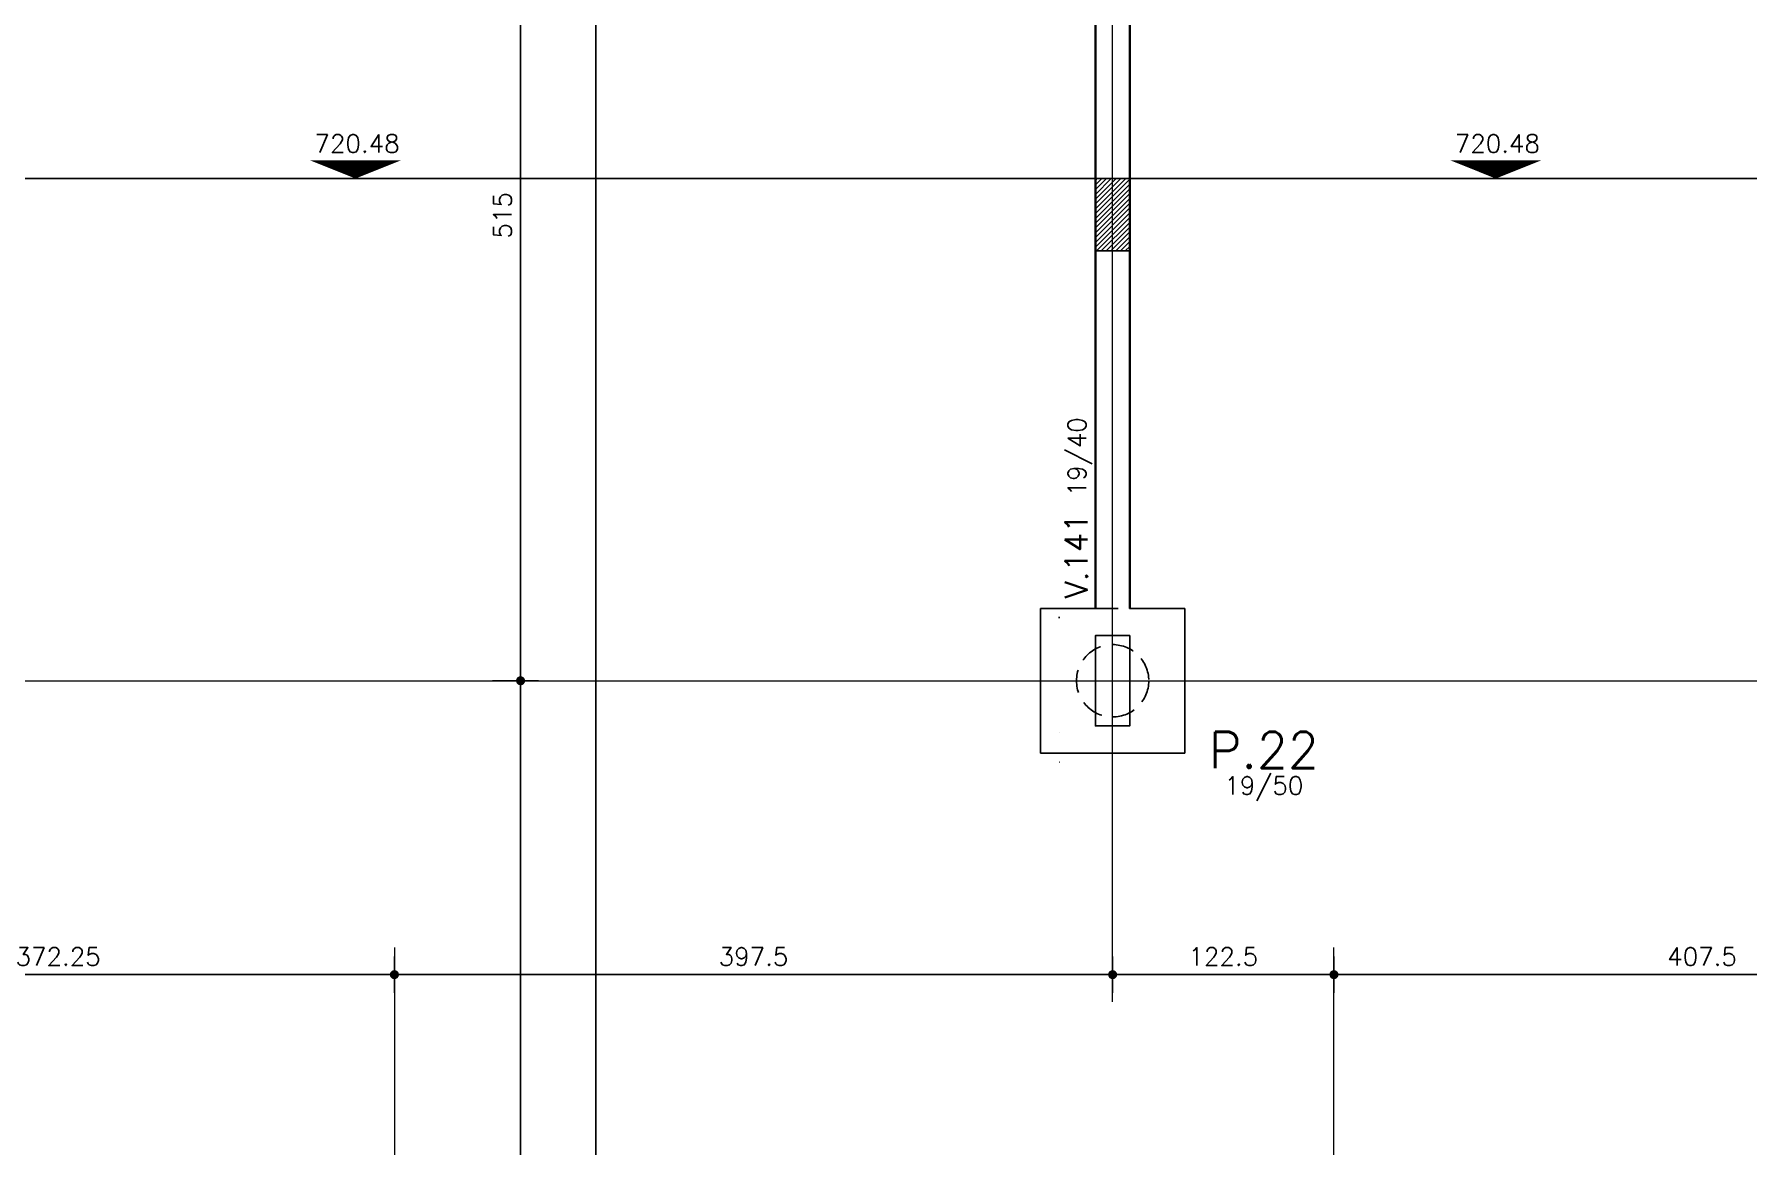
# Model space of a CAD drawing. Header units: inches. Extents: x 164 to 6104, y 4585 to 8790.
# Drawn here: x 1831 to 2779, y 7038 to 7653 of the extents above; entities that cross this region are included whole.
import ezdxf
from ezdxf.enums import TextEntityAlignment as Align

# ---------------------------------------------------------------- set-up
doc = ezdxf.new("R2010")
doc.units = ezdxf.units.IN
doc.header["$LTSCALE"] = 50
doc.header["$MEASUREMENT"] = 0
doc.linetypes.add('DOT', pattern=[6.35, 0, -6.35])
doc.linetypes.add('HIDDEN', pattern=[0.375, 0.25, -0.125])
for name, color, linetype in [('ALVENARIA', 10, 'HIDDEN'), ('BLOCOS', 3, 'Continuous'), ('CORTE-FORMA', 1, 'Continuous'), ('COTA', 6, 'Continuous'), ('EST_35Cm', 8, 'HIDDEN'), ('FO-TEXTO-VIGAS', 3, 'Continuous'), ('NIVEL', 3, 'Continuous'), ('P-N', 5, 'Continuous')]:
    doc.layers.add(name, color=color, linetype=linetype)
for name, color, linetype, lineweight in [('FO-Eixos', 150, 'Continuous', 5), ('FO-Textos dos pilares', 3, 'Continuous', 20), ('FO-Vigas', 2, 'Continuous', 30)]:
    doc.layers.add(name, color=color, linetype=linetype, lineweight=lineweight)
doc.styles.add('ROMANS', font='romans.shx')
doc.dimstyles.new('COTA_50', dxfattribs={"dimscale": 5, "dimtxt": 2, "dimasz": 1, "dimexe": 2, "dimexo": 1.5, "dimgap": 1, "dimtad": 1, "dimzin": 12, "dimdsep": 46, "dimtxsty": 'ROMANS', "dimblk1": 'COTA', "dimblk2": 'COTA', "dimsah": 1, "dimcen": -4, "dimdle": 1.5, "dimclrd": 6, "dimclre": 6, "dimclrt": 3, "dimadec": 0, "dimazin": 0, "dimtfac": 1, "dimtofl": 0, "dimtmove": 0, "dimatfit": 3, "dimldrblk": 'COTA', "dimfxl": 1, "dimtolj": 1, "dimtzin": 12, "dimarcsym": 0})

# ---------------------------------------------------------------- blocks, each defined once
blk = doc.blocks.new('COTA')
at = {"layer": 'COTA'}
for p, q in [((0, -2), (0, 2)), ((2, 0), (-2, 0))]:
    blk.add_line(p, q, dxfattribs=at)
at = {"layer": 'COTA', "const_width": 0.5}
blk.add_lwpolyline([(-0.25, 0, 1), (0.25, 0, 1)], format="xyb", close=True, dxfattribs=at)
blk = doc.blocks.new('*D103')
at = {"layer": 'COTA', "color": 6, "lineweight": -2, "transparency": 16777216}
for p, q in [((1657.74, 7133.31), (1657.74, 7122.24)), ((1662.74, 7132.24), (2024.99, 7132.24)), ((2029.99, 7133.31), (2029.99, 7122.24))]:
    blk.add_line(p, q, dxfattribs=at)
at = {"layer": 'Defpoints', "color": 0, "transparency": 16777216}
for p in [(1657.74, 7140.81), (2029.99, 7140.81), (2029.99, 7132.24)]:
    blk.add_point(p, dxfattribs=at)
at = {"layer": 'COTA', "color": 6, "lineweight": -2, "transparency": 16777216, "xscale": 5, "yscale": 5, "zscale": 5, "rotation": 180}
blk.add_blockref('COTA', (1657.74, 7132.24), dxfattribs=at)
at = {"layer": 'COTA', "color": 6, "lineweight": -2, "transparency": 16777216, "xscale": 5, "yscale": 5, "zscale": 5}
blk.add_blockref('COTA', (2029.99, 7132.24), dxfattribs=at)
at = {"layer": 'COTA', "color": 3, "transparency": 16777216, "insert": (1843.87, 7142.24), "char_height": 10, "attachment_point": 5, "style": 'ROMANS'}
blk.add_mtext('\\A1;372.25', dxfattribs=at)
blk = doc.blocks.new('*D104')
at = {"layer": 'COTA', "color": 6, "lineweight": -2, "transparency": 16777216}
for p, q in [((2029.99, 7135.76), (2029.99, 7122.24)), ((2034.99, 7132.24), (2422.49, 7132.24)), ((2427.49, 7135.76), (2427.49, 7122.24))]:
    blk.add_line(p, q, dxfattribs=at)
at = {"layer": 'Defpoints', "color": 0, "transparency": 16777216}
for p in [(2029.99, 7143.26), (2427.49, 7143.26), (2427.49, 7132.24)]:
    blk.add_point(p, dxfattribs=at)
at = {"layer": 'COTA', "color": 6, "lineweight": -2, "transparency": 16777216, "xscale": 5, "yscale": 5, "zscale": 5, "rotation": 180}
blk.add_blockref('COTA', (2029.99, 7132.24), dxfattribs=at)
at = {"layer": 'COTA', "color": 6, "lineweight": -2, "transparency": 16777216, "xscale": 5, "yscale": 5, "zscale": 5}
blk.add_blockref('COTA', (2427.49, 7132.24), dxfattribs=at)
at = {"layer": 'COTA', "color": 3, "transparency": 16777216, "insert": (2228.74, 7142.24), "char_height": 10, "attachment_point": 5, "style": 'ROMANS'}
blk.add_mtext('\\A1;397.5', dxfattribs=at)
blk = doc.blocks.new('*D161')
at = {"layer": 'COTA', "color": 6, "lineweight": -2, "transparency": 16777216}
for p, q in [((2427.49, 7131.48), (2427.49, 7122.24)), ((2432.49, 7132.24), (2544.99, 7132.24)), ((2549.99, 7131.48), (2549.99, 7122.24))]:
    blk.add_line(p, q, dxfattribs=at)
at = {"layer": 'Defpoints', "color": 0, "transparency": 16777216}
for p in [(2427.49, 7138.98), (2549.99, 7138.98), (2549.99, 7132.24)]:
    blk.add_point(p, dxfattribs=at)
at = {"layer": 'COTA', "color": 6, "lineweight": -2, "transparency": 16777216, "xscale": 5, "yscale": 5, "zscale": 5, "rotation": 180}
blk.add_blockref('COTA', (2427.49, 7132.24), dxfattribs=at)
at = {"layer": 'COTA', "color": 6, "lineweight": -2, "transparency": 16777216, "xscale": 5, "yscale": 5, "zscale": 5}
blk.add_blockref('COTA', (2549.99, 7132.24), dxfattribs=at)
at = {"layer": 'COTA', "color": 3, "transparency": 16777216, "insert": (2488.74, 7142.24), "char_height": 10, "attachment_point": 5, "style": 'ROMANS'}
blk.add_mtext('\\A1;122.5', dxfattribs=at)
blk = doc.blocks.new('*D117')
at = {"layer": 'COTA', "color": 6, "lineweight": -2, "transparency": 16777216}
for p, q in [((2084.23, 7294.84), (2109.81, 7294.84)), ((2099.81, 7289.84), (2099.81, 6664.34)), ((2084.23, 6659.34), (2109.81, 6659.34))]:
    blk.add_line(p, q, dxfattribs=at)
at = {"layer": 'Defpoints', "color": 0, "transparency": 16777216}
for p in [(2076.73, 7294.84), (2076.73, 6659.34), (2099.81, 6659.34)]:
    blk.add_point(p, dxfattribs=at)
at = {"layer": 'COTA', "color": 6, "lineweight": -2, "transparency": 16777216, "xscale": 5, "yscale": 5, "zscale": 5}
for p, rotation in [((2099.81, 7294.84), 90), ((2099.81, 6659.34), 270)]:
    blk.add_blockref('COTA', p, dxfattribs=dict(at, rotation=rotation))
at = {"layer": 'COTA', "color": 3, "transparency": 16777216, "insert": (2089.81, 6977.09), "char_height": 10, "attachment_point": 5, "rotation": 90, "style": 'ROMANS'}
blk.add_mtext('\\A1;635.5', dxfattribs=at)
blk = doc.blocks.new('*D118')
at = {"layer": 'COTA', "color": 6, "lineweight": -2, "transparency": 16777216}
for p, q in [((2088.89, 7809.84), (2109.81, 7809.84)), ((2099.81, 7299.84), (2099.81, 7804.84)), ((2088.89, 7294.84), (2109.81, 7294.84))]:
    blk.add_line(p, q, dxfattribs=at)
at = {"layer": 'Defpoints', "color": 0, "transparency": 16777216}
for p in [(2081.39, 7809.84), (2099.81, 7809.84), (2081.39, 7294.84)]:
    blk.add_point(p, dxfattribs=at)
at = {"layer": 'COTA', "color": 6, "lineweight": -2, "transparency": 16777216, "xscale": 5, "yscale": 5, "zscale": 5}
for p, rotation in [((2099.81, 7809.84), 90), ((2099.81, 7294.84), 270)]:
    blk.add_blockref('COTA', p, dxfattribs=dict(at, rotation=rotation))
at = {"layer": 'COTA', "color": 3, "transparency": 16777216, "insert": (2089.81, 7552.34), "char_height": 10, "attachment_point": 5, "rotation": 90, "style": 'ROMANS'}
blk.add_mtext('\\A1;515', dxfattribs=at)
blk = doc.blocks.new('*D233')
at = {"layer": 'COTA', "color": 6, "lineweight": -2, "transparency": 16777216}
for p, q in [((2549.99, 7126.5), (2549.99, 7142.24)), ((2957.49, 7126.5), (2957.49, 7142.24)), ((2554.99, 7132.24), (2952.49, 7132.24))]:
    blk.add_line(p, q, dxfattribs=at)
at = {"layer": 'Defpoints', "color": 0, "transparency": 16777216}
for p in [(2957.49, 7132.24), (2549.99, 7119), (2957.49, 7119)]:
    blk.add_point(p, dxfattribs=at)
at = {"layer": 'COTA', "color": 6, "lineweight": -2, "transparency": 16777216, "xscale": 5, "yscale": 5, "zscale": 5, "rotation": 180}
blk.add_blockref('COTA', (2549.99, 7132.24), dxfattribs=at)
at = {"layer": 'COTA', "color": 6, "lineweight": -2, "transparency": 16777216, "xscale": 5, "yscale": 5, "zscale": 5}
blk.add_blockref('COTA', (2957.49, 7132.24), dxfattribs=at)
at = {"layer": 'COTA', "color": 3, "transparency": 16777216, "insert": (2753.74, 7142.24), "char_height": 10, "attachment_point": 5, "style": 'ROMANS'}
blk.add_mtext('\\A1;407.5', dxfattribs=at)

msp = doc.modelspace()

# ---------------------------------------------------------------- hatches: boundary and pattern name
at = {"layer": 'CORTE-FORMA'}
h = msp.add_hatch(dxfattribs=at)
h.set_pattern_fill('ANSI31', color=70, scale=15)
h.set_pattern_definition([(45, (-1213.1004, 4585.1318), (-1.3258252, 1.3258252), [])])
h.paths.add_polyline_path([(2436.99312, 7572.69647), (2436.99312, 7532.69647), (2417.99312, 7532.69647), (2417.99312, 7572.69647)])

# ---------------------------------------------------------------- linework, layer by layer
at = {"layer": 'ALVENARIA', "linetype": 'DOT', "ltscale": 0.2}
for p, q in [((2397.95968, 7329.83875), (2397.95968, 7249.83875)), ((2397.95968, 7249.83875), (2456.95968, 7249.83875))]:
    msp.add_line(p, q, dxfattribs=at)
at = {"layer": 'BLOCOS'}
for p, q in [((2387.49312, 7334.83875), (2417.99312, 7334.83875)), ((2387.49312, 7254.83875), (2387.49312, 7334.83875)), ((2436.99312, 7334.83875), (2467.49312, 7334.83875)), ((2467.49312, 7254.83875), (2467.49312, 7334.83875)), ((2387.49312, 7254.83875), (2467.49312, 7254.83875))]:
    msp.add_line(p, q, dxfattribs=at)
at = {"layer": 'BLOCOS', "color": 8, "linetype": 'HIDDEN'}
msp.add_line((2417.99312, 7334.83875), (2436.99312, 7334.83875), dxfattribs=at)
at = {"layer": 'CORTE-FORMA', "color": 8}
for p, q in [((2141.47068, 5624.99654), (2141.47068, 7800.33875)), ((1146.99312, 7572.69647), (2417.99312, 7572.69647)), ((2436.99312, 7572.69647), (2942.49312, 7572.69647))]:
    msp.add_line(p, q, dxfattribs=at)
at = {"layer": 'CORTE-FORMA'}
for p, q in [((2417.99312, 7572.69647), (2436.99312, 7572.69647)), ((2417.99312, 7572.69647), (2417.99312, 7532.69647)), ((2436.99312, 7572.69647), (2436.99312, 7532.69647)), ((2417.99312, 7532.69647), (2436.99312, 7532.69647))]:
    msp.add_line(p, q, dxfattribs=at)
at = {"layer": 'EST_35Cm', "color": 8}
msp.add_circle((2427.49312, 7294.83875), 20, dxfattribs=at)
at = {"layer": 'FO-Eixos'}
for p, q in [((2427.49312, 7117.23534), (2427.49312, 7827.6549)), ((646.16579, 7294.83875), (3323.5, 7294.83875)), ((2029.99312, 7147.23534), (2029.99312, 6210.42151)), ((2549.99312, 5433.12906), (2549.99312, 7147.23534))]:
    msp.add_line(p, q, dxfattribs=at)
at = {"layer": 'FO-Vigas'}
for p, q in [((2417.99312, 7334.83875), (2417.99312, 7800.33875)), ((2436.99312, 7334.83875), (2436.99312, 7800.33875))]:
    msp.add_line(p, q, dxfattribs=at)
at = {"layer": 'NIVEL', "color": 1}
for points in [[(2008.44332, 7572.69647, 0, 50, 0), (2008.44332, 7582.69647, 50, 50, 0)], [(2639.55309, 7572.69647, 0, 50, 0), (2639.55309, 7582.69647, 50, 50, 0)]]:
    msp.add_lwpolyline(points, format="xyseb", dxfattribs=at)
at = {"layer": 'P-N'}
msp.add_lwpolyline([(2436.99312, 7319.83875), (2427.49312, 7319.83875), (2417.99312, 7319.83875), (2417.99312, 7294.83875), (2417.99312, 7269.83875), (2427.49312, 7269.83875), (2436.99312, 7269.83875), (2436.99312, 7294.83875), (2436.99312, 7319.83875)], close=True, dxfattribs=at)

# ---------------------------------------------------------------- texts
at = {"layer": 'FO-TEXTO-VIGAS', "style": 'ROMANS'}
msp.add_text('19/40', height=10, rotation=90, dxfattribs=at).set_placement((2412.78712, 7396.89755))
at = {"layer": 'FO-TEXTO-VIGAS', "color": 1, "style": 'ROMANS'}
msp.add_text('V.141', height=12.5, rotation=90, dxfattribs=at).set_placement((2413.60748, 7340.28982))
at = {"layer": 'FO-Textos dos pilares', "color": 1, "style": 'ROMANS'}
msp.add_text('P.22', height=20, dxfattribs=at).set_placement((2480.763, 7246.51402))
at = {"layer": 'FO-Textos dos pilares', "color": 3, "style": 'ROMANS'}
msp.add_text('19/50', height=10, dxfattribs=at).set_placement((2489.34697, 7231.82181))
at = {"layer": 'NIVEL', "color": 3, "style": 'ROMANS'}
for p in [(2009.33109, 7587.04968), (2640.44086, 7587.04968)]:
    msp.add_text('720.48', height=10, dxfattribs=at).set_placement(p, align=Align.CENTER)

# ---------------------------------------------------------------- dimensions: what is measured, and where the dimension line sits
at = {"layer": 'COTA'}
for base, p1, p2, picture, middle in [((2099.81494, 7809.83875), (2081.38584, 7294.83875), (2081.38584, 7809.83875), '*D118', (2089.81494, 7552.33875)), ((2099.81494, 6659.33875), (2076.73302, 7294.83875), (2076.73302, 6659.33875), '*D117', (2089.81494, 6977.08875))]:
    dim = msp.add_linear_dim(base=base, p1=p1, p2=p2, angle=90, dimstyle='COTA_50', dxfattribs=at)
    dim.commit()
    dim.dimension.update_dxf_attribs({"geometry": picture, "text_midpoint": middle})
for base, p1, p2, picture, middle in [((2029.99312, 7132.23534), (1657.74312, 7140.81018), (2029.99312, 7140.81018), '*D103', (1843.86812, 7142.23534)), ((2427.49312, 7132.23534), (2029.99312, 7143.26016), (2427.49312, 7143.26016), '*D104', (2228.74312, 7142.23534)), ((2549.99312, 7132.23534), (2427.49312, 7138.97858), (2549.99312, 7138.97858), '*D161', (2488.74312, 7142.23534)), ((2957.49312, 7132.23534), (2549.99312, 7119), (2957.49312, 7119), '*D233', (2753.74312, 7142.23534))]:
    dim = msp.add_linear_dim(base=base, p1=p1, p2=p2, dimstyle='COTA_50', dxfattribs=at)
    dim.commit()
    dim.dimension.update_dxf_attribs({"geometry": picture, "text_midpoint": middle})

doc.saveas('drawing.dxf')
